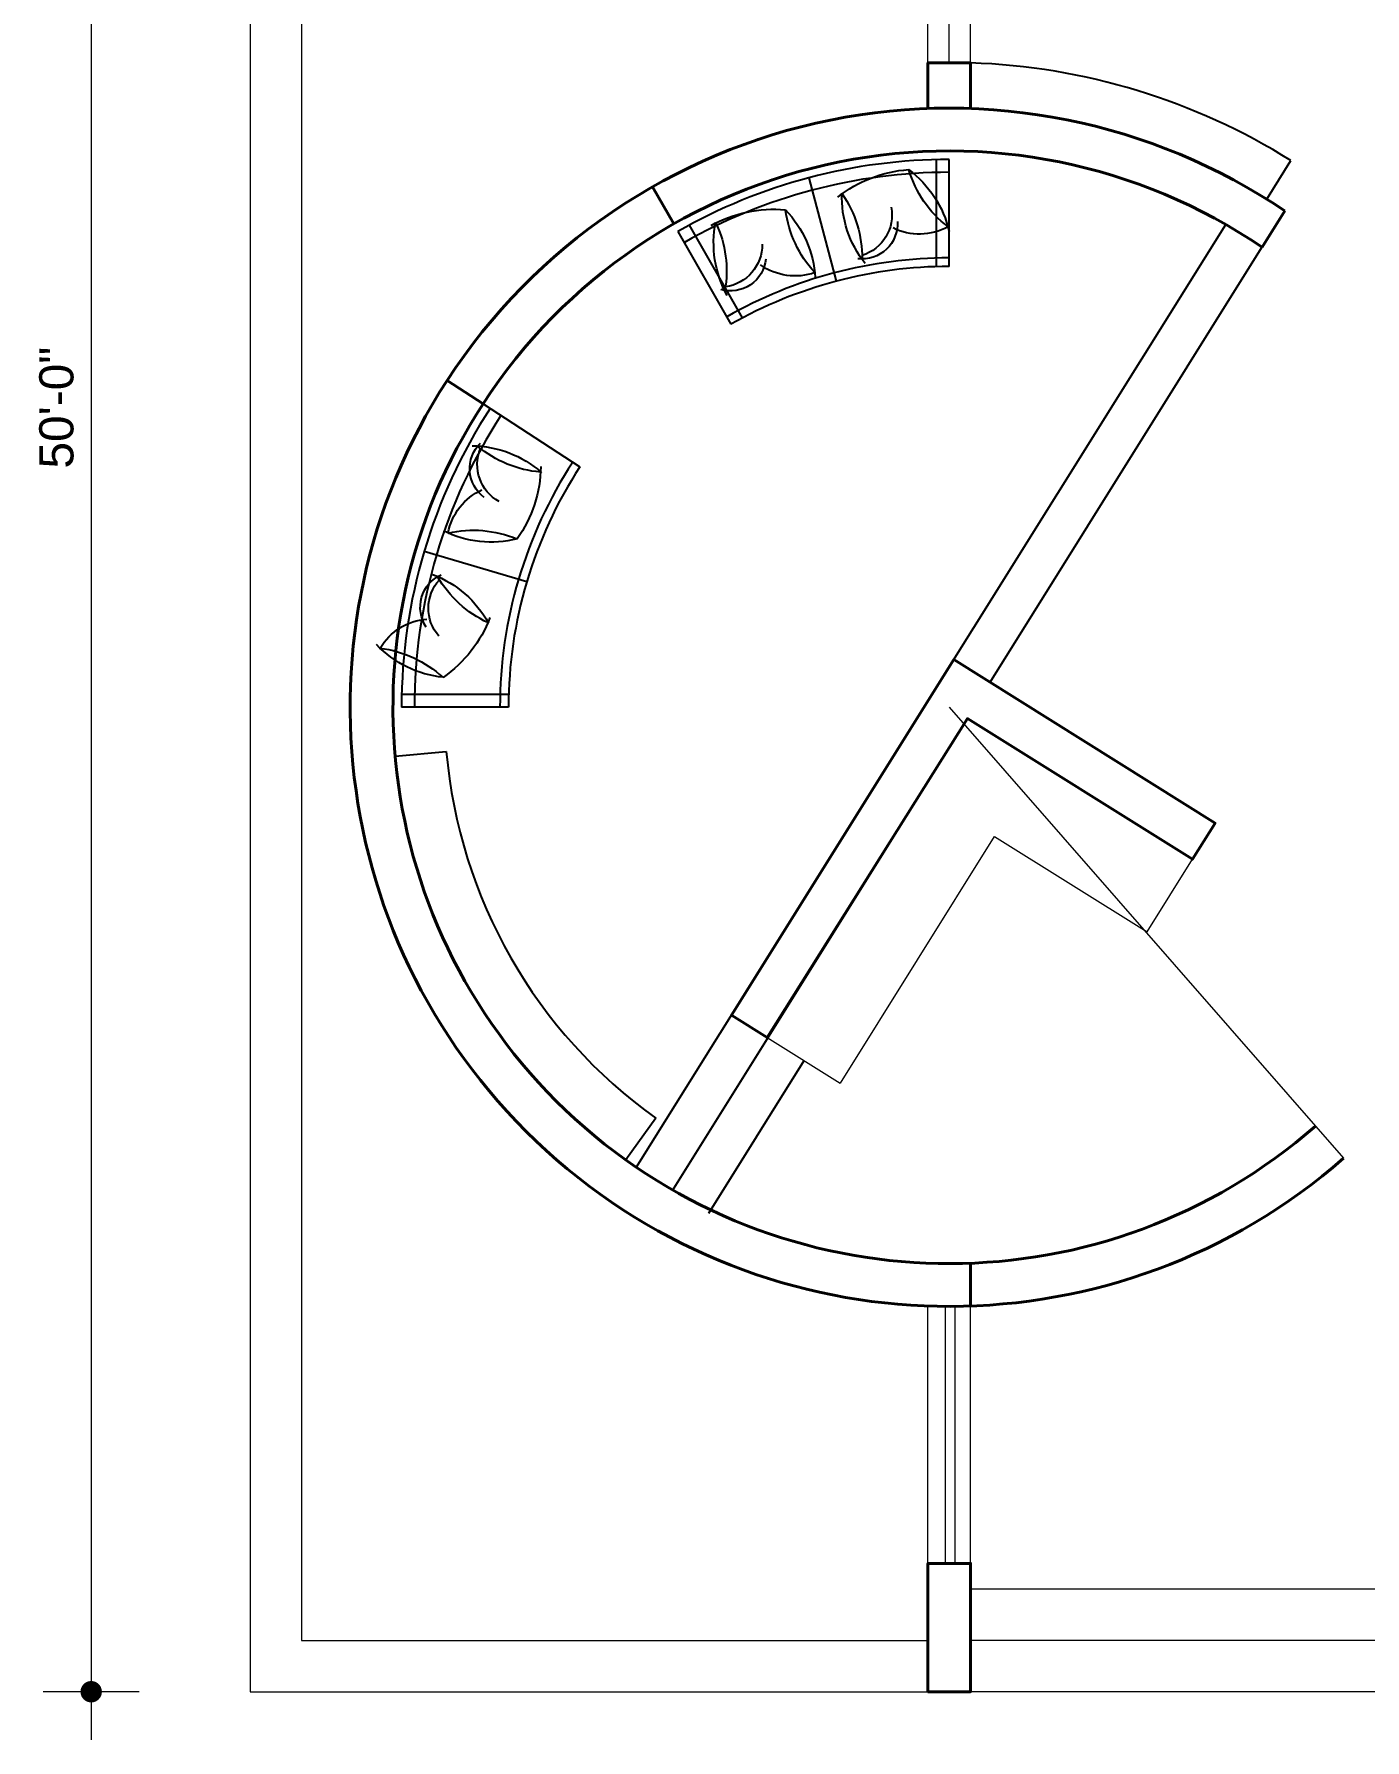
# Model space of a CAD drawing. Header units: feet. Extents: x -12602 to -9993, y 30446 to 32076.
# Drawn here: x -11993.5 to -11682.5, y 30794.9 to 31193.5 of the extents above; entities that cross this region are included whole.
import ezdxf

# ---------------------------------------------------------------- set-up
doc = ezdxf.new("R2010")
doc.units = ezdxf.units.FT
doc.layers.get('0').update_dxf_attribs({"lineweight": 30})
for name, color, linetype, lineweight in [('DIM', 140, 'Continuous', 20), ('Furniture', 28, 'Continuous', 25), ('LINE', 121, 'Continuous', 20), ('low wall', 126, 'Continuous', 20), ('RCC COL', 1, 'Continuous', 40), ('stair', 12, 'Continuous', 13), ('WALL_1', 86, 'Continuous', 40)]:
    doc.layers.add(name, color=color, linetype=linetype, lineweight=lineweight)
doc.styles.add('BABUL', font='arial.ttf', dxfattribs={"height": 8})
doc.dimstyles.new('GOURI', dxfattribs={"dimtxt": 8, "dimasz": 2, "dimexe": 0.18, "dimexo": 0.0625, "dimgap": 4, "dimtad": 1, "dimdec": 0, "dimlfac": -1, "dimzin": 3, "dimdsep": 46, "dimlunit": 4, "dimtxsty": 'BABUL', "dimblk": 'RANI', "dimcen": 0.09, "dimse1": 1, "dimse2": 1, "dimclrd": 256, "dimclre": 256, "dimclrt": 256, "dimadec": 0, "dimazin": 0, "dimtfac": 1, "dimtdec": 0, "dimtix": 1, "dimtmove": 0, "dimatfit": 0, "dimfxl": 1, "dimtolj": 1, "dimtzin": 0, "dimlwd": 15, "dimlwe": 5, "dimarcsym": 0})

# ---------------------------------------------------------------- blocks, each defined once
blk = doc.blocks.new('RANI')
at = {"layer": 'DIM'}
for p, q in [((0, 5.625), (0, -5.625)), ((-5.625, 0), (5.625, 0))]:
    blk.add_line(p, q, dxfattribs=at)
at = {"layer": 'DIM', "const_width": 1.25}
blk.add_lwpolyline([(-0.625, 0, 1), (0.625, 0, 1)], format="xyb", close=True, dxfattribs=at)
blk = doc.blocks.new('*D17')
at = {"layer": 'Defpoints', "color": 0, "transparency": 16777216}
for p in [(-11942.97, 31406.23), (-11980.12, 30806.13), (-11942.97, 30806.13)]:
    blk.add_point(p, dxfattribs=at)
at = {"layer": 'DIM', "lineweight": 15, "transparency": 16777216}
blk.add_line((-11980.12, 31404.23), (-11980.12, 30808.13), dxfattribs=at)
at = {"layer": 'DIM', "lineweight": 15, "transparency": 16777216, "xscale": 2, "yscale": 2, "zscale": 2}
for p, rotation in [((-11980.12, 31406.23), 90), ((-11980.12, 30806.13), 270)]:
    blk.add_blockref('RANI', p, dxfattribs=dict(at, rotation=rotation))
at = {"layer": 'DIM', "transparency": 16777216, "insert": (-11988.21, 31106.18), "char_height": 8, "attachment_point": 5, "rotation": 90, "style": 'BABUL'}
blk.add_mtext('\\A1;50\'-0"', dxfattribs=at)
blk = doc.blocks.new('pillow')
for centre, radius, start, end in [((-4.52, -14.98), 24.99, 65.9074, 106.4509), ((3.37, 9.4), 13.83, 180.4602, 235.7275), ((-0.21, 33.6), 26.38, 247.1325, 282.7343), ((-21.57, -5), 30.13, 350.9394, 25.2191), ((0.09, -7.84), 8.33, 116.1579, 215.8329), ((3.26, -9.39), 9.94, 109.1658, 191.9587), ((-4.46, 12.9), 24.99, 260.8023, 301.3458), ((5.94, -34.75), 26.38, 84.7504, 119.8773)]:
    blk.add_arc(centre, radius, start, end)

msp = doc.modelspace()

# ---------------------------------------------------------------- linework, layer by layer
at = {"layer": 'Furniture', "ltscale": 0.25}
for points in [[(-11782.59, 31139.17), (-11782.59, 31164.17)], [(-11779.59, 31139.17), (-11779.59, 31164.17)], [(-11705.38, 31154.88), (-11699.73, 31163.9)], [(-11812.38, 31159.9), (-11805.98, 31135.73)], [(-11709.66, 31157.45), (-11709.61, 31157.53)], [(-11770.05, 31042), (-11701.14, 31152.23)], [(-11852.75, 30928.59), (-11714.97, 31148.97)], [(-11842.99, 31147.37), (-11830.61, 31125.65)], [(-11840.36, 31148.82), (-11828, 31127.13)], [(-11888.55, 31107.08), (-11865.92, 31092.35)], [(-11878.34, 31065.47), (-11902.3, 31072.58)], [(-11882.59, 31039.17), (-11907.59, 31039.17)], [(-11882.59, 31036.17), (-11907.59, 31036.17)], [(-11844.27, 30923.29), (-11775.35, 31033.52)], [(-11909.09, 31024.77), (-11897.14, 31025.82)], [(-11835.79, 30917.99), (-11813.53, 30953.6)], [(-11848.2, 30940.16), (-11855.18, 30930.4)]]:
    msp.add_lwpolyline(points, dxfattribs=at)
for radius, start, end in [(150.65, 57.9861, 88.098), (128, 90, 119.6877), (125, 90, 119.6877), (105, 90, 119.6877), (103, 90, 119.6877), (128, 146.9436, 180), (125, 146.9436, 180), (105, 146.9436, 180), (103, 146.9436, 180), (118, 185.0291, 234.4484)]:
    msp.add_arc((-11779.59, 31036.17), radius, start, end, dxfattribs=at)
at = {"layer": 'LINE'}
for points in [[(-11784.59, 31176.17), (-11784.59, 31216.23)], [(-11779.59, 31186.73), (-11779.59, 31216.23)], [(-11774.59, 31176.17), (-11774.59, 31216.23)], [(-11779.59, 31036.17), (-11687.44, 30930.77)], [(-11805.04, 30948.31), (-11769, 31005.96)], [(-11769, 31005.96), (-11733.37, 30983.68)], [(-11722.77, 31000.64), (-11717.47, 31009.12)], [(-11733.37, 30983.68), (-11722.77, 31000.64)], [(-11822.14, 30958.98), (-11805.05, 30948.3)], [(-11784.59, 30836.13), (-11784.59, 30896.26)], [(-11780.5, 30836.13), (-11780.5, 30896.26)], [(-11778.19, 30836.13), (-11778.19, 30896.26)], [(-11774.59, 30836.13), (-11774.59, 30896.26)], [(-11774.59, 30830.13), (-11774.59, 30806.13)]]:
    msp.add_lwpolyline(points, dxfattribs=at)
at = {"layer": 'low wall'}
for p, q in [((-11942.97, 31216.23), (-11942.97, 30806.13)), ((-11930.97, 31216.23), (-11930.97, 30818.13)), ((-11930.97, 30818.13), (-11784.59, 30818.13)), ((-11942.97, 30806.13), (-11774.59, 30806.13))]:
    msp.add_line(p, q, dxfattribs=at)
at = {"layer": 'RCC COL'}
msp.add_lwpolyline([(-11784.59, 30806.13), (-11784.59, 30836.13), (-11774.59, 30836.13), (-11774.59, 30806.13)], close=True, dxfattribs=at)
at = {"layer": 'stair'}
for points in [[(-11677.47, 30830.13), (-11774.59, 30830.13)], [(-11677.47, 30818.13), (-11774.59, 30818.13)], [(-11677.47, 30806.13), (-11774.59, 30806.13)]]:
    msp.add_lwpolyline(points, dxfattribs=at)
at = {"layer": 'WALL_1'}
for points in [[(-11784.59, 31176.17), (-11784.59, 31186.73), (-11774.59, 31186.73)], [(-11774.59, 31186.73), (-11774.59, 31186.73), (-11774.59, 31176.17)], [(-11848.93, 31157.79), (-11843.98, 31149.1)], [(-11706.48, 31143.67), (-11701.18, 31152.15)], [(-11896.93, 31112.53), (-11888.55, 31107.08)], [(-11774.59, 30906.26), (-11774.59, 30896.26)]]:
    msp.add_lwpolyline(points, dxfattribs=at)
msp.add_lwpolyline([(-11822.14, 30958.98), (-11830.48, 30964.2), (-11778.53, 31047.3), (-11717.47, 31009.12), (-11722.77, 31000.64), (-11775.35, 31033.52)], close=True, dxfattribs=at)
for radius, start, end in [(140, 55.9394, 146.9436), (130, 55.7819, 146.9436), (140, 146.9436, 311.165), (130, 146.9436, 311.165)]:
    msp.add_arc((-11779.59, 31036.17), radius, start, end, dxfattribs=at)

# ---------------------------------------------------------------- block references
at = {"layer": 'Furniture', "xscale": -1}
for p, rotation in [((-11793.13, 31153.01), 299.3532620575184), ((-11823.31, 31144.39), 290), ((-11884.79, 31084.22), 170), ((-11898.88, 31052.79), 150)]:
    msp.add_blockref('pillow', p, dxfattribs=dict(at, rotation=rotation))

# ---------------------------------------------------------------- dimensions: what is measured, and where the dimension line sits
at = {"layer": 'DIM'}
dim = msp.add_linear_dim(base=(-11980.12, 30806.13), p1=(-11942.97, 31406.23), p2=(-11942.97, 30806.13), angle=90, dimstyle='GOURI', dxfattribs=at)
dim.commit()
dim.dimension.update_dxf_attribs({"geometry": '*D17', "text_midpoint": (-11988.21, 31106.18)})

doc.saveas('drawing.dxf')
